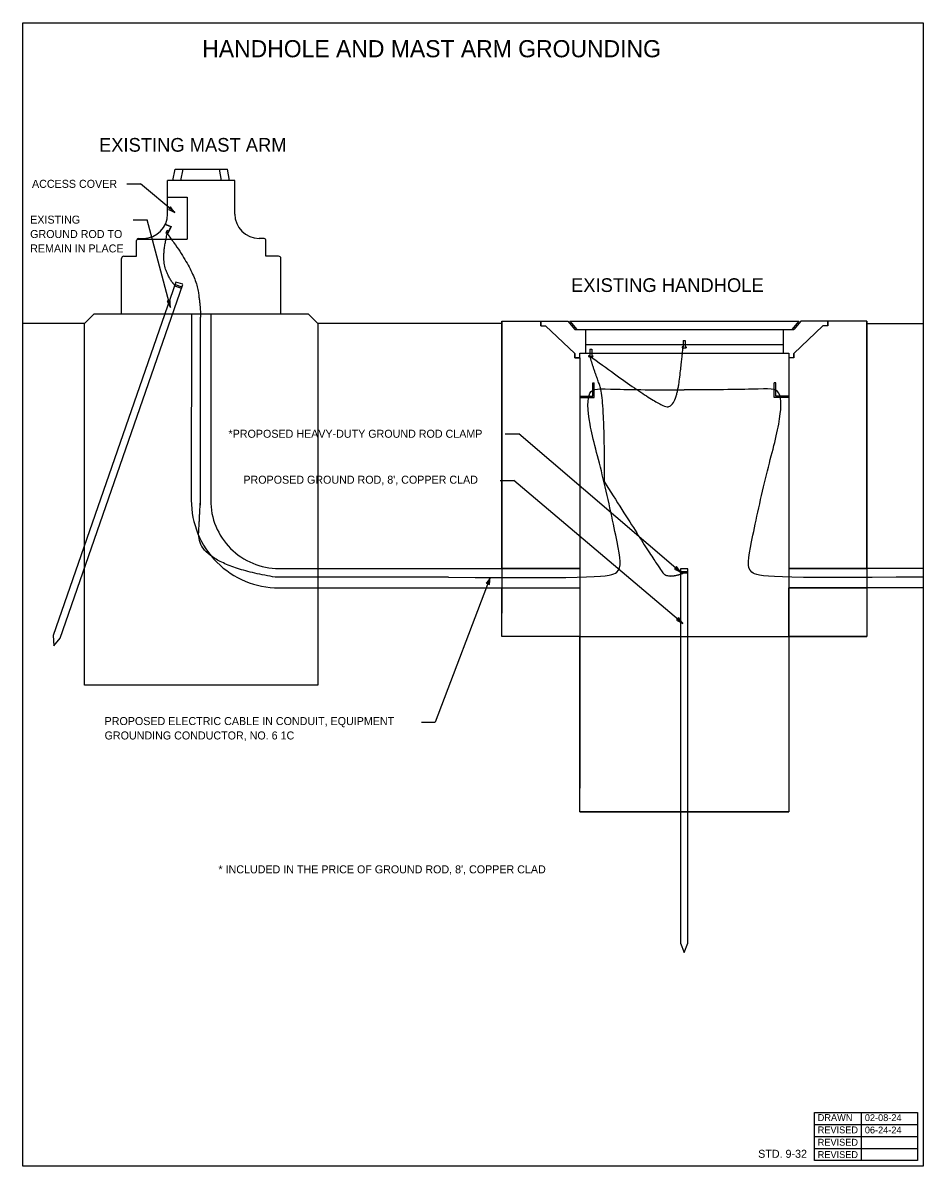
# Model space of a CAD drawing. Extents: x 100 to 887, y 75 to 1075.
import ezdxf

# ---------------------------------------------------------------- set-up
doc = ezdxf.new("R2010")
doc.units = 0
for name, color, linetype in [('Sheets_General Details', 7, 'Continuous'), ('Sheets_Major Grid', 7, 'Continuous'), ('Sheets_Minor Grid Horizontal', 7, 'Continuous')]:
    doc.layers.add(name, color=color, linetype=linetype)

msp = doc.modelspace()

# ---------------------------------------------------------------- linework, layer by layer
at = {"layer": 'Sheets_General Details'}
for p, q in [((231.3, 937.2), (233.1, 946.9)), ((233.1, 946.9), (278.9, 946.9)), ((238.2, 937.2), (240.1, 946.9)), ((273.7, 937.2), (271.9, 946.9)), ((280.7, 937.2), (278.9, 946.9)), ((190.9, 934.1), (202.9, 934.1)), ((232.8, 909), (202.9, 934.1)), ((226.6, 907.8), (226.6, 937.2)), ((285.4, 937.2), (226.6, 937.2)), ((285.4, 907.8), (285.4, 937.2)), ((226.6, 922.5), (243.6, 922.5)), ((243.6, 922.5), (243.6, 885.7)), ((196.6, 902.8), (208.6, 902.8)), ((229, 826), (208.6, 902.8)), ((224.5, 898.6), (229.4, 896.8)), ((224.6, 898.8), (229.7, 896.9)), ((226.1, 893.5), (225, 891.3)), ((226.3, 890.6), (225, 891.3)), ((225.6, 892.4), (226.9, 891.7)), ((227.4, 892.8), (226.1, 893.5)), ((229.4, 896.8), (226.2, 890.4)), ((226.2, 890.4), (226.2, 890.4)), ((226.2, 890.4), (226.4, 890.3)), ((227.4, 892.8), (226.3, 890.6)), ((226.9, 891.7), (226.3, 890.6)), ((229.7, 896.9), (226.4, 890.3)), ((199.4, 871), (199.4, 884.5)), ((199.8, 885.7), (243.6, 885.7)), ((200.8, 886.5), (205.3, 886.5)), ((311.1, 886.5), (306.7, 886.5)), ((312.5, 871), (312.5, 884.5)), ((188.4, 871), (199.4, 871)), ((323.6, 871), (312.5, 871)), ((186.2, 820.5), (186.2, 868.8)), ((325.7, 820.5), (325.7, 868.8)), ((233.8, 848.3), (126.6, 539)), ((132.7, 536.9), (239.8, 846.2)), ((232.7, 845.1), (238.7, 843)), ((233.1, 846.2), (239.1, 844.1)), ((239.9, 846.3), (233.8, 848.3)), ((153.8, 812), (162.3, 820.5)), ((162.3, 820.5), (349.6, 820.5)), ((247.5, 820.5), (247.2, 657.5)), ((264.5, 820.5), (264.3, 657.4)), ((349.6, 820.5), (358.1, 812)), ((153.8, 812), (100, 812)), ((153.8, 495.6), (153.8, 812)), ((255.2, 817.5), (255.2, 653.2)), ((358.1, 812), (358.1, 495.6)), ((438.6, 812), (358.1, 812)), ((519, 812), (438.6, 812)), ((519, 814.2), (519, 558.8)), ((519, 814.2), (576.7, 814.2)), ((553, 810), (553, 814.2)), ((576.7, 814.2), (582.9, 806.7)), ((578.4, 814.2), (778.8, 814.2)), ((578.4, 814.2), (584.6, 806.7)), ((778.8, 814.2), (772.6, 806.7)), ((780.5, 814.2), (774.3, 806.7)), ((838.2, 814.2), (780.5, 814.2)), ((804.2, 810), (804.2, 814.2)), ((838.2, 814.2), (838.2, 558.8)), ((838.2, 812), (887.5, 812)), ((553, 810), (557.3, 810)), ((582.9, 806.7), (774.3, 806.7)), ((592.1, 806.7), (592.1, 786.1)), ((765.1, 806.7), (765.1, 786.1)), ((799.9, 810), (774.4, 785.9)), ((804.2, 810), (799.9, 810)), ((592.1, 793.8), (765.1, 793.8)), ((677.6, 791.6), (676.6, 791.6)), ((676.6, 791.6), (676.6, 790.9)), ((676.6, 790.9), (680.3, 790.9)), ((677.6, 797.3), (677.6, 791.6)), ((677.6, 797.3), (679.3, 797.3)), ((679.3, 797.3), (679.3, 791.6)), ((679.3, 791.6), (680.3, 791.6)), ((680.3, 791.6), (680.3, 790.9)), ((582.8, 781.9), (582.8, 785.9)), ((587.1, 781.9), (582.8, 781.9)), ((587.1, 781.9), (587.1, 786.1)), ((587.1, 786.1), (770.1, 786.1)), ((587.1, 781.9), (587.1, 405.6)), ((595.9, 783.9), (594.9, 783.9)), ((594.9, 783.9), (594.9, 783.2)), ((594.9, 783.2), (598.6, 783.2)), ((595.9, 789.6), (595.9, 783.9)), ((595.9, 789.6), (597.6, 789.6)), ((597.6, 789.6), (597.6, 783.9)), ((597.6, 783.9), (598.6, 783.9)), ((598.6, 783.9), (598.6, 783.2)), ((770.1, 786.1), (770.1, 384.9)), ((774.4, 781.9), (774.4, 785.9)), ((598.6, 748.6), (598.6, 760.1)), ((598.6, 760.1), (599.8, 760.1)), ((599.8, 747.3), (599.8, 760.1)), ((757.3, 747.3), (757.3, 760.1)), ((758.6, 760.1), (757.3, 760.1)), ((758.6, 748.6), (758.6, 760.1)), ((587.1, 748.6), (598.6, 748.6)), ((587.1, 747.3), (599.8, 747.3)), ((770.1, 747.3), (757.3, 747.3)), ((770.1, 748.6), (758.6, 748.6)), ((521.9, 715.5), (533.9, 715.5)), ((675.4, 594.5), (533.9, 715.5)), ((517.5, 674.6), (529.5, 674.6)), ((677.3, 549.7), (529.5, 674.6)), ((438.6, 590.1), (320.8, 590.1)), ((323.9, 597.8), (438.6, 597.8)), ((438.6, 597.8), (587.1, 597.8)), ((472.4, 590.1), (438.6, 590.1)), ((681.8, 597.5), (675.4, 597.4)), ((675.4, 597.4), (675.4, 270)), ((675.4, 595.1), (681.8, 595.1)), ((675.4, 594), (681.8, 594)), ((681.8, 270), (681.8, 597.4)), ((887.5, 597.8), (770.1, 597.8)), ((323.8, 580.7), (438.6, 580.7)), ((438.6, 580.7), (587.1, 580.7)), ((508.9, 589.9), (460.7, 463.4)), ((887.5, 580.7), (770.1, 580.7)), ((126.6, 539), (127, 530.2)), ((127, 530.2), (132.7, 536.9)), ((770.1, 538.2), (838.2, 538.2)), ((358.1, 495.6), (153.8, 495.6)), ((448.7, 463.4), (460.7, 463.4)), ((587.1, 384.9), (770.1, 384.9)), ((675.4, 270), (678.6, 261.9)), ((678.6, 261.9), (681.8, 270))]:
    msp.add_line(p, q, dxfattribs=at)
for points in [[(229.2, 914), (228.2, 912.9), (227.3, 911.7), (230.1, 910.5), (232.8, 909), (230.8, 911.6)], [(228.9, 832.2), (227.5, 831.8), (226.1, 831.5), (227.7, 828.8), (229, 826), (228.9, 829.3)], [(587.1, 597.8), (519, 597.8), (519, 814.2), (553, 814.2), (553, 810), (557.3, 810), (582.8, 785.9), (582.8, 781.9), (587.1, 781.9)], [(770.1, 597.8), (838.2, 597.8), (838.2, 814.2), (804.2, 814.2), (804.2, 810), (799.9, 810), (774.4, 785.9), (774.4, 781.9), (770.1, 781.9)], [(671.8, 599.5), (670.9, 598.4), (669.9, 597.2), (672.7, 596), (675.4, 594.5), (673.4, 597.1)], [(505.4, 584.8), (506.8, 584.3), (508.2, 583.8), (508.4, 586.9), (508.9, 589.9), (507.2, 587.2)], [(587.1, 580.7), (587.1, 538.2), (519, 538.2), (519, 580.7)], [(838.2, 580.7), (838.2, 538.2), (770.1, 538.2), (770.1, 580.7)], [(673.7, 554.7), (672.7, 553.6), (671.8, 552.5), (674.6, 551.2), (677.3, 549.7), (675.3, 552.3)], [(770.1, 384.9), (587.1, 384.9), (587.1, 538.2), (770.1, 538.2)], [(770.1, 384.9), (587.1, 384.9), (587.1, 538.2), (770.1, 538.2)]]:
    msp.add_lwpolyline(points, close=True, dxfattribs=at)
for centre, radius, start, end in [((205.3, 907.8), 21.3, 270, 360), ((306.7, 907.8), 21.3, 180, 270), ((201.6, 884.5), 2.13, 110.5642, 180), ((310.4, 884.5), 2.13, 0, 69.4358), ((188.4, 868.8), 2.13, 90, 180), ((323.6, 868.8), 2.13, 0, 90), ((323.9, 657.4), 76.6, 179.9147, 270), ((323.9, 657.4), 59.6, 179.9147, 270)]:
    msp.add_arc(centre, radius, start, end, dxfattribs=at)
for points, degree in [([(232.9, 845.6), (228.8, 849.3), (221.1, 869.7), (226.3, 890.6)], 2), ([(226.3, 890.6), (251, 858), (256, 820.5), (255.2, 817.5)], 2), ([(595.9, 783.9), (656, 739.2), (671.7, 739.2), (677.6, 791.6), (677.6, 791.6)], 2), ([(608.9, 672.4), (608.9, 746.5), (600.7, 768.1), (595.8, 783.9)], 2), ([(472.4, 590.1), (603, 589.2), (626, 591.1), (621.2, 614.2), (607.8, 679), (593.9, 727), (593.4, 756.3), (608.9, 754.3), (661.2, 754), (678.6, 754)], 3), ([(887.5, 590.2), (754.1, 589.2), (731.2, 591.2), (736, 614.2), (749.5, 679), (763.4, 727), (763.9, 756.3), (748.3, 754.3), (696, 754), (678.6, 754)], 3), ([(608.2, 674.3), (654.9, 600.4), (664.1, 588.2), (678.6, 594)], 2), ([(320.8, 590.1), (252.4, 601.6), (255.2, 655), (255.2, 655)], 2)]:
    msp.add_open_spline(points, degree=degree, dxfattribs=at)
at = {"layer": 'Sheets_Major Grid'}
msp.add_lwpolyline([(100, 1075), (887.5, 1075), (887.5, 75), (100, 75)], close=True, dxfattribs=at)
at = {"layer": 'Sheets_Minor Grid Horizontal'}
for p, q in [((833.6, 80), (833.6, 122)), ((792.5, 111.5), (882.5, 111.5)), ((792.5, 101), (882.5, 101)), ((792.5, 90.5), (882.5, 90.5))]:
    msp.add_line(p, q, dxfattribs=at)
msp.add_lwpolyline([(882.5, 80), (792.5, 80), (792.5, 122), (882.5, 122)], close=True, dxfattribs=at)

# ---------------------------------------------------------------- texts
at = {"layer": 'Sheets_General Details'}
for s, height, p in [('HANDHOLE AND MAST ARM GROUNDING', 15, (256.9, 1044.9)), ('EXISTING MAST ARM', 12, (166.6, 962.3)), ('ACCESS COVER', 7, (108, 930.7)), ('EXISTING ', 7, (106.4, 899.4)), ('GROUND ROD TO ', 7, (106.4, 886.8)), ('REMAIN IN PLACE', 7, (106.4, 874.2)), ('EXISTING HANDHOLE', 12, (579.5, 839.6)), ('*PROPOSED HEAVY-DUTY GROUND ROD CLAMP', 7, (279.9, 712.1)), ("PROPOSED GROUND ROD, 8', COPPER CLAD", 7, (292.9, 671.9)), ('PROPOSED ELECTRIC CABLE IN CONDUIT, EQUIPMENT ', 7, (171.5, 460.8)), ('GROUNDING CONDUCTOR, NO. 6 1C', 7, (171.5, 448.2)), ("* INCLUDED IN THE PRICE OF GROUND ROD, 8', COPPER CLAD", 7, (271.1, 331.1))]:
    msp.add_text(s, height=height, dxfattribs=at).set_placement(p)
at = {"layer": 'Sheets_Minor Grid Horizontal'}
for s, height, p in [('DRAWN', 6, (795.3, 114.5)), ('02-08-24', 6, (836.5, 114.4)), ('REVISED', 6, (795.3, 103.7)), ('06-24-24', 6, (836.5, 103.6)), ('REVISED', 6, (795.3, 92.9)), ('STD. 9-32', 7, (743.2, 82.3)), ('REVISED', 6, (795.3, 82.1))]:
    msp.add_text(s, height=height, dxfattribs=at).set_placement(p)

doc.saveas('drawing.dxf')
